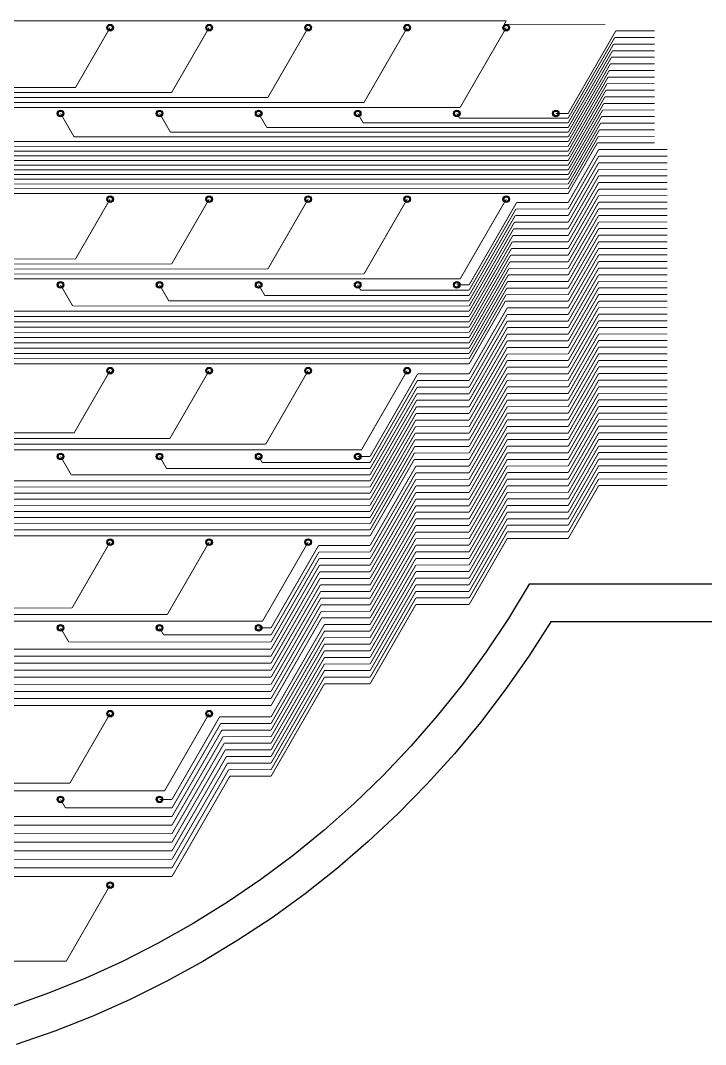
# Model space of a CAD drawing. Header units: metres. Extents: x -54999 to 54999, y -52014 to 54102.
# Drawn here: x 3256 to 10532, y -9892 to 987 of the extents above; entities that cross this region are included whole.
import ezdxf

# ---------------------------------------------------------------- set-up
doc = ezdxf.new("R2010")
doc.units = ezdxf.units.M
for name, color, linetype in [('eDura_outline_ext', 6, 'Continuous'), ('eDura_outline_int', 6, 'Continuous'), ('etch', 3, 'Continuous'), ('metal', 4, 'Continuous')]:
    doc.layers.add(name, color=color, linetype=linetype)

msp = doc.modelspace()

# ---------------------------------------------------------------- linework, layer by layer
at = {"layer": 'eDura_outline_ext'}
msp.add_lwpolyline([(29088, -5400), (8888, -5400), (8888, -5400), (8655, -5767), (8406, -6124), (8142, -6470), (7865, -6805), (7573, -7128), (7269, -7438), (6951, -7736), (6622, -8020), (6280, -8290), (5928, -8545), (5566, -8785), (5194, -9010), (4812, -9220), (4422, -9413), (4025, -9590), (3620, -9750), (3210, -9892)], dxfattribs=at)
at = {"layer": 'eDura_outline_int'}
msp.add_lwpolyline([(28660, -5000), (8660, -5000), (8660, -5000), (8439, -5365), (8202, -5721), (7950, -6066), (7683, -6401), (7403, -6723), (7109, -7033), (6802, -7331), (6482, -7614), (6151, -7884), (5808, -8140), (5455, -8381), (5092, -8606), (4720, -8816), (4339, -9010), (3950, -9187), (3554, -9347), (3151, -9491)], dxfattribs=at)
at = {"layer": 'etch'}
for centre in [(4208, 911), (5260, 911), (6312, 911), (7364, 911), (8416, 911), (3682, 0), (4734, 0), (5786, 0), (6838, 0), (7890, 0), (8942, 0), (4208, -911), (5260, -911), (6312, -911), (7364, -911), (8416, -911), (3682, -1822), (4734, -1822), (5786, -1822), (6838, -1822), (7890, -1822), (4208, -2733), (5260, -2733), (6312, -2733), (7364, -2733), (3682, -3644), (4734, -3644), (5786, -3644), (6838, -3644), (4208, -4555), (5260, -4555), (6312, -4555), (3682, -5466), (4734, -5466), (5786, -5466), (4208, -6377), (5260, -6377), (3682, -7288), (4734, -7288), (4208, -8200)]:
    msp.add_circle(centre, 25, dxfattribs=at)
at = {"layer": 'metal'}
for points in [[(-7405, 982, 10, 10, 0), (8416, 982, 10, 10, 0)], [(8416, 982, 10, 10, 0), (8395, 946, 10, 10, 0)], [(4208, 911, 10, 10, 0), (3841, 275, 10, 10, 0)], [(5260, 911, 10, 10, 0), (4862, 222, 10, 10, 0)], [(6312, 911, 10, 10, 0), (5884, 169, 10, 10, 0)], [(7364, 911, 10, 10, 0), (6905, 116, 10, 10, 0)], [(8416, 911, 10, 10, 0), (7926, 63, 10, 10, 0)], [(8395, 946, 10, 10, 0), (9468, 946, 10, 10, 0)], [(9074, 0, 10, 10, 0), (9579, 876, 10, 10, 0)], [(9579, 876, 10, 10, 0), (9994, 876, 10, 10, 0)], [(9074, -50, 10, 10, 0), (9568, 806, 10, 10, 0)], [(9568, 806, 10, 10, 0), (9994, 806, 10, 10, 0)], [(9074, -100, 10, 10, 0), (9556, 736, 10, 10, 0)], [(9074, -150, 10, 10, 0), (9545, 666, 10, 10, 0)], [(9545, 666, 10, 10, 0), (9994, 666, 10, 10, 0)], [(9556, 736, 10, 10, 0), (9994, 736, 10, 10, 0)], [(9074, -200, 10, 10, 0), (9533, 596, 10, 10, 0)], [(9533, 596, 10, 10, 0), (9994, 596, 10, 10, 0)], [(9074, -250, 10, 10, 0), (9522, 526, 10, 10, 0)], [(9074, -300, 10, 10, 0), (9510, 456, 10, 10, 0)], [(9510, 456, 10, 10, 0), (9994, 456, 10, 10, 0)], [(9522, 526, 10, 10, 0), (9994, 526, 10, 10, 0)], [(9074, -350, 10, 10, 0), (9498, 386, 10, 10, 0)], [(9498, 386, 10, 10, 0), (9994, 386, 10, 10, 0)], [(3841, 275, 10, 10, 0), (-8942, 275, 10, 10, 0)], [(4862, 222, 10, 10, 0), (-8942, 222, 10, 10, 0)], [(9074, -400, 10, 10, 0), (9487, 316, 10, 10, 0)], [(9074, -450, 10, 10, 0), (9475, 246, 10, 10, 0)], [(9475, 246, 10, 10, 0), (9994, 246, 10, 10, 0)], [(9487, 316, 10, 10, 0), (9994, 316, 10, 10, 0)], [(5884, 169, 10, 10, 0), (-8942, 169, 10, 10, 0)], [(6905, 116, 10, 10, 0), (-8942, 116, 10, 10, 0)], [(9074, -500, 10, 10, 0), (9464, 176, 10, 10, 0)], [(9074, -550, 10, 10, 0), (9452, 106, 10, 10, 0)], [(9452, 106, 10, 10, 0), (9994, 106, 10, 10, 0)], [(9464, 176, 10, 10, 0), (9994, 176, 10, 10, 0)], [(7926, 63, 10, 10, 0), (-8942, 63, 10, 10, 0)], [(3682, 0, 10, 10, 0), (3826, -250, 10, 10, 0)], [(4734, 0, 10, 10, 0), (4849, -200, 10, 10, 0)], [(5786, 0, 10, 10, 0), (5873, -150, 10, 10, 0)], [(6838, 0, 10, 10, 0), (6896, -100, 10, 10, 0)], [(7890, 0, 10, 10, 0), (7919, -50, 10, 10, 0)], [(8942, 0, 10, 10, 0), (8942, 0, 10, 10, 0)], [(8942, 0, 10, 10, 0), (9074, 0, 10, 10, 0)], [(9074, -600, 10, 10, 0), (9441, 36, 10, 10, 0)], [(9441, 36, 10, 10, 0), (9994, 36, 10, 10, 0)], [(6896, -100, 10, 10, 0), (9074, -100, 10, 10, 0)], [(7919, -50, 10, 10, 0), (9074, -50, 10, 10, 0)], [(9074, -650, 10, 10, 0), (9429, -34, 10, 10, 0)], [(9074, -700, 10, 10, 0), (9418, -104, 10, 10, 0)], [(9418, -104, 10, 10, 0), (9994, -104, 10, 10, 0)], [(9429, -34, 10, 10, 0), (9994, -34, 10, 10, 0)], [(4849, -200, 10, 10, 0), (9074, -200, 10, 10, 0)], [(5873, -150, 10, 10, 0), (9074, -150, 10, 10, 0)], [(9074, -750, 10, 10, 0), (9406, -174, 10, 10, 0)], [(9406, -174, 10, 10, 0), (9994, -174, 10, 10, 0)], [(2803, -300, 10, 10, 0), (9074, -300, 10, 10, 0)], [(3826, -250, 10, 10, 0), (9074, -250, 10, 10, 0)], [(9074, -800, 10, 10, 0), (9395, -244, 10, 10, 0)], [(9074, -850, 10, 10, 0), (9383, -314, 10, 10, 0)], [(9383, -314, 10, 10, 0), (9994, -314, 10, 10, 0)], [(9395, -244, 10, 10, 0), (9994, -244, 10, 10, 0)], [(757, -400, 10, 10, 0), (9074, -400, 10, 10, 0)], [(1780, -350, 10, 10, 0), (9074, -350, 10, 10, 0)], [(9074, -946, 10, 10, 0), (9398, -384, 10, 10, 0)], [(9398, -384, 10, 10, 0), (10126, -384, 10, 10, 0)], [(-1289, -500, 10, 10, 0), (9074, -500, 10, 10, 0)], [(-266, -450, 10, 10, 0), (9074, -450, 10, 10, 0)], [(9074, -1016, 10, 10, 0), (9398, -454, 10, 10, 0)], [(9074, -1086, 10, 10, 0), (9398, -524, 10, 10, 0)], [(9398, -454, 10, 10, 0), (10126, -454, 10, 10, 0)], [(9398, -524, 10, 10, 0), (10126, -524, 10, 10, 0)], [(-4359, -650, 10, 10, 0), (9074, -650, 10, 10, 0)], [(-3336, -600, 10, 10, 0), (9074, -600, 10, 10, 0)], [(-2312, -550, 10, 10, 0), (9074, -550, 10, 10, 0)], [(9074, -1156, 10, 10, 0), (9398, -594, 10, 10, 0)], [(9398, -594, 10, 10, 0), (10126, -594, 10, 10, 0)], [(-6405, -750, 10, 10, 0), (9074, -750, 10, 10, 0)], [(-5382, -700, 10, 10, 0), (9074, -700, 10, 10, 0)], [(9074, -1226, 10, 10, 0), (9398, -664, 10, 10, 0)], [(9074, -1296, 10, 10, 0), (9398, -734, 10, 10, 0)], [(9398, -664, 10, 10, 0), (10126, -664, 10, 10, 0)], [(9398, -734, 10, 10, 0), (10126, -734, 10, 10, 0)], [(-8451, -850, 10, 10, 0), (9074, -850, 10, 10, 0)], [(-7428, -800, 10, 10, 0), (9074, -800, 10, 10, 0)], [(9074, -1366, 10, 10, 0), (9398, -804, 10, 10, 0)], [(9074, -1436, 10, 10, 0), (9398, -874, 10, 10, 0)], [(9398, -804, 10, 10, 0), (10126, -804, 10, 10, 0)], [(9398, -874, 10, 10, 0), (10126, -874, 10, 10, 0)], [(4208, -911, 10, 10, 0), (3841, -1547, 10, 10, 0)], [(5260, -911, 10, 10, 0), (4862, -1600, 10, 10, 0)], [(6312, -911, 10, 10, 0), (5884, -1653, 10, 10, 0)], [(7364, -911, 10, 10, 0), (6905, -1706, 10, 10, 0)], [(8416, -911, 10, 10, 0), (7926, -1759, 10, 10, 0)], [(8022, -1822, 10, 10, 0), (8527, -946, 10, 10, 0)], [(8527, -946, 10, 10, 0), (9074, -946, 10, 10, 0)], [(9074, -1506, 10, 10, 0), (9398, -944, 10, 10, 0)], [(9074, -946, 10, 10, 0), (9074, -946, 10, 10, 0)], [(9398, -944, 10, 10, 0), (10126, -944, 10, 10, 0)], [(8022, -1878, 10, 10, 0), (8519, -1016, 10, 10, 0)], [(8022, -1934, 10, 10, 0), (8511, -1086, 10, 10, 0)], [(8511, -1086, 10, 10, 0), (9074, -1086, 10, 10, 0)], [(8519, -1016, 10, 10, 0), (9074, -1016, 10, 10, 0)], [(9074, -1576, 10, 10, 0), (9398, -1014, 10, 10, 0)], [(9074, -1016, 10, 10, 0), (9074, -1016, 10, 10, 0)], [(9074, -1646, 10, 10, 0), (9398, -1084, 10, 10, 0)], [(9074, -1086, 10, 10, 0), (9074, -1086, 10, 10, 0)], [(9398, -1014, 10, 10, 0), (10126, -1014, 10, 10, 0)], [(9398, -1084, 10, 10, 0), (10126, -1084, 10, 10, 0)], [(8022, -1990, 10, 10, 0), (8503, -1156, 10, 10, 0)], [(8503, -1156, 10, 10, 0), (9074, -1156, 10, 10, 0)], [(9074, -1716, 10, 10, 0), (9398, -1154, 10, 10, 0)], [(9074, -1156, 10, 10, 0), (9074, -1156, 10, 10, 0)], [(9398, -1154, 10, 10, 0), (10126, -1154, 10, 10, 0)], [(8022, -2046, 10, 10, 0), (8495, -1226, 10, 10, 0)], [(8022, -2102, 10, 10, 0), (8487, -1296, 10, 10, 0)], [(8487, -1296, 10, 10, 0), (9074, -1296, 10, 10, 0)], [(8495, -1226, 10, 10, 0), (9074, -1226, 10, 10, 0)], [(9074, -1786, 10, 10, 0), (9398, -1224, 10, 10, 0)], [(9074, -1226, 10, 10, 0), (9074, -1226, 10, 10, 0)], [(9074, -1856, 10, 10, 0), (9398, -1294, 10, 10, 0)], [(9074, -1296, 10, 10, 0), (9074, -1296, 10, 10, 0)], [(9398, -1224, 10, 10, 0), (10126, -1224, 10, 10, 0)], [(9398, -1294, 10, 10, 0), (10126, -1294, 10, 10, 0)], [(8022, -2158, 10, 10, 0), (8479, -1366, 10, 10, 0)], [(8479, -1366, 10, 10, 0), (9074, -1366, 10, 10, 0)], [(9074, -1926, 10, 10, 0), (9398, -1364, 10, 10, 0)], [(9074, -1366, 10, 10, 0), (9074, -1366, 10, 10, 0)], [(9398, -1364, 10, 10, 0), (10126, -1364, 10, 10, 0)], [(8022, -2214, 10, 10, 0), (8471, -1436, 10, 10, 0)], [(8022, -2270, 10, 10, 0), (8463, -1506, 10, 10, 0)], [(8463, -1506, 10, 10, 0), (9074, -1506, 10, 10, 0)], [(8471, -1436, 10, 10, 0), (9074, -1436, 10, 10, 0)], [(9074, -1996, 10, 10, 0), (9398, -1434, 10, 10, 0)], [(9074, -1436, 10, 10, 0), (9074, -1436, 10, 10, 0)], [(9074, -2066, 10, 10, 0), (9398, -1504, 10, 10, 0)], [(9074, -1506, 10, 10, 0), (9074, -1506, 10, 10, 0)], [(9398, -1434, 10, 10, 0), (10126, -1434, 10, 10, 0)], [(9398, -1504, 10, 10, 0), (10126, -1504, 10, 10, 0)], [(3841, -1547, 10, 10, 0), (-8548, -1547, 10, 10, 0)], [(4862, -1600, 10, 10, 0), (-8548, -1600, 10, 10, 0)], [(8022, -2326, 10, 10, 0), (8455, -1576, 10, 10, 0)], [(8455, -1576, 10, 10, 0), (9074, -1576, 10, 10, 0)], [(9074, -2136, 10, 10, 0), (9398, -1574, 10, 10, 0)], [(9074, -1576, 10, 10, 0), (9074, -1576, 10, 10, 0)], [(9398, -1574, 10, 10, 0), (10126, -1574, 10, 10, 0)], [(5884, -1653, 10, 10, 0), (-8548, -1653, 10, 10, 0)], [(6905, -1706, 10, 10, 0), (-8548, -1706, 10, 10, 0)], [(8022, -2382, 10, 10, 0), (8446, -1646, 10, 10, 0)], [(8022, -2438, 10, 10, 0), (8438, -1716, 10, 10, 0)], [(8438, -1716, 10, 10, 0), (9074, -1716, 10, 10, 0)], [(8446, -1646, 10, 10, 0), (9074, -1646, 10, 10, 0)], [(9074, -2206, 10, 10, 0), (9398, -1644, 10, 10, 0)], [(9074, -1646, 10, 10, 0), (9074, -1646, 10, 10, 0)], [(9074, -2276, 10, 10, 0), (9398, -1714, 10, 10, 0)], [(9074, -1716, 10, 10, 0), (9074, -1716, 10, 10, 0)], [(9398, -1644, 10, 10, 0), (10126, -1644, 10, 10, 0)], [(9398, -1714, 10, 10, 0), (10126, -1714, 10, 10, 0)], [(7926, -1759, 10, 10, 0), (-8548, -1759, 10, 10, 0)], [(3682, -1822, 10, 10, 0), (3811, -2046, 10, 10, 0)], [(4734, -1822, 10, 10, 0), (4831, -1990, 10, 10, 0)], [(5786, -1822, 10, 10, 0), (5851, -1934, 10, 10, 0)], [(6838, -1822, 10, 10, 0), (6870, -1878, 10, 10, 0)], [(7890, -1822, 10, 10, 0), (7890, -1822, 10, 10, 0)], [(7890, -1822, 10, 10, 0), (8022, -1822, 10, 10, 0)], [(8022, -2494, 10, 10, 0), (8430, -1786, 10, 10, 0)], [(8430, -1786, 10, 10, 0), (9074, -1786, 10, 10, 0)], [(9074, -2346, 10, 10, 0), (9398, -1784, 10, 10, 0)], [(9074, -1786, 10, 10, 0), (9074, -1786, 10, 10, 0)], [(9074, -2416, 10, 10, 0), (9398, -1854, 10, 10, 0)], [(9398, -1784, 10, 10, 0), (10126, -1784, 10, 10, 0)], [(9398, -1854, 10, 10, 0), (10126, -1854, 10, 10, 0)], [(5851, -1934, 10, 10, 0), (8022, -1934, 10, 10, 0)], [(6870, -1878, 10, 10, 0), (8022, -1878, 10, 10, 0)], [(8022, -2550, 10, 10, 0), (8422, -1856, 10, 10, 0)], [(8022, -2606, 10, 10, 0), (8414, -1926, 10, 10, 0)], [(8414, -1926, 10, 10, 0), (9074, -1926, 10, 10, 0)], [(8422, -1856, 10, 10, 0), (9074, -1856, 10, 10, 0)], [(9074, -1856, 10, 10, 0), (9074, -1856, 10, 10, 0)], [(9074, -2486, 10, 10, 0), (9398, -1924, 10, 10, 0)], [(9074, -1926, 10, 10, 0), (9074, -1926, 10, 10, 0)], [(9398, -1924, 10, 10, 0), (10126, -1924, 10, 10, 0)], [(3811, -2046, 10, 10, 0), (8022, -2046, 10, 10, 0)], [(4831, -1990, 10, 10, 0), (8022, -1990, 10, 10, 0)], [(8022, -2662, 10, 10, 0), (8406, -1996, 10, 10, 0)], [(8022, -2768, 10, 10, 0), (8427, -2066, 10, 10, 0)], [(8406, -1996, 10, 10, 0), (9074, -1996, 10, 10, 0)], [(8427, -2066, 10, 10, 0), (9074, -2066, 10, 10, 0)], [(9074, -2556, 10, 10, 0), (9398, -1994, 10, 10, 0)], [(9074, -1996, 10, 10, 0), (9074, -1996, 10, 10, 0)], [(9074, -2626, 10, 10, 0), (9398, -2064, 10, 10, 0)], [(9074, -2066, 10, 10, 0), (9074, -2066, 10, 10, 0)], [(9398, -1994, 10, 10, 0), (10126, -1994, 10, 10, 0)], [(9398, -2064, 10, 10, 0), (10126, -2064, 10, 10, 0)], [(1772, -2158, 10, 10, 0), (8022, -2158, 10, 10, 0)], [(2792, -2102, 10, 10, 0), (8022, -2102, 10, 10, 0)], [(8022, -2838, 10, 10, 0), (8427, -2136, 10, 10, 0)], [(8427, -2136, 10, 10, 0), (9074, -2136, 10, 10, 0)], [(9074, -2696, 10, 10, 0), (9398, -2134, 10, 10, 0)], [(9074, -2136, 10, 10, 0), (9074, -2136, 10, 10, 0)], [(9398, -2134, 10, 10, 0), (10126, -2134, 10, 10, 0)], [(-267, -2270, 10, 10, 0), (8022, -2270, 10, 10, 0)], [(752, -2214, 10, 10, 0), (8022, -2214, 10, 10, 0)], [(8022, -2908, 10, 10, 0), (8427, -2206, 10, 10, 0)], [(8022, -2978, 10, 10, 0), (8427, -2276, 10, 10, 0)], [(8427, -2206, 10, 10, 0), (9074, -2206, 10, 10, 0)], [(8427, -2276, 10, 10, 0), (9074, -2276, 10, 10, 0)], [(9074, -2766, 10, 10, 0), (9398, -2204, 10, 10, 0)], [(9074, -2206, 10, 10, 0), (9074, -2206, 10, 10, 0)], [(9074, -2836, 10, 10, 0), (9398, -2274, 10, 10, 0)], [(9074, -2276, 10, 10, 0), (9074, -2276, 10, 10, 0)], [(9398, -2204, 10, 10, 0), (10126, -2204, 10, 10, 0)], [(9398, -2274, 10, 10, 0), (10126, -2274, 10, 10, 0)], [(-2307, -2382, 10, 10, 0), (8022, -2382, 10, 10, 0)], [(-1287, -2326, 10, 10, 0), (8022, -2326, 10, 10, 0)], [(8022, -3048, 10, 10, 0), (8427, -2346, 10, 10, 0)], [(8427, -2346, 10, 10, 0), (9074, -2346, 10, 10, 0)], [(9074, -2906, 10, 10, 0), (9398, -2344, 10, 10, 0)], [(9074, -2346, 10, 10, 0), (9074, -2346, 10, 10, 0)], [(9398, -2344, 10, 10, 0), (10126, -2344, 10, 10, 0)], [(-4346, -2494, 10, 10, 0), (8022, -2494, 10, 10, 0)], [(-3326, -2438, 10, 10, 0), (8022, -2438, 10, 10, 0)], [(8022, -3118, 10, 10, 0), (8427, -2416, 10, 10, 0)], [(8022, -3188, 10, 10, 0), (8427, -2486, 10, 10, 0)], [(8427, -2416, 10, 10, 0), (9074, -2416, 10, 10, 0)], [(8427, -2486, 10, 10, 0), (9074, -2486, 10, 10, 0)], [(9074, -2976, 10, 10, 0), (9398, -2414, 10, 10, 0)], [(9074, -2416, 10, 10, 0), (9074, -2416, 10, 10, 0)], [(9074, -3046, 10, 10, 0), (9398, -2484, 10, 10, 0)], [(9074, -2486, 10, 10, 0), (9074, -2486, 10, 10, 0)], [(9398, -2414, 10, 10, 0), (10126, -2414, 10, 10, 0)], [(9398, -2484, 10, 10, 0), (10126, -2484, 10, 10, 0)], [(-6385, -2606, 10, 10, 0), (8022, -2606, 10, 10, 0)], [(-5366, -2550, 10, 10, 0), (8022, -2550, 10, 10, 0)], [(8022, -3258, 10, 10, 0), (8427, -2556, 10, 10, 0)], [(8427, -2556, 10, 10, 0), (9074, -2556, 10, 10, 0)], [(9074, -3116, 10, 10, 0), (9398, -2554, 10, 10, 0)], [(9074, -2556, 10, 10, 0), (9074, -2556, 10, 10, 0)], [(9398, -2554, 10, 10, 0), (10126, -2554, 10, 10, 0)], [(-7405, -2662, 10, 10, 0), (8022, -2662, 10, 10, 0)], [(8022, -3328, 10, 10, 0), (8427, -2626, 10, 10, 0)], [(8022, -3398, 10, 10, 0), (8427, -2696, 10, 10, 0)], [(8427, -2626, 10, 10, 0), (9074, -2626, 10, 10, 0)], [(8427, -2696, 10, 10, 0), (9074, -2696, 10, 10, 0)], [(9074, -3186, 10, 10, 0), (9398, -2624, 10, 10, 0)], [(9074, -2626, 10, 10, 0), (9074, -2626, 10, 10, 0)], [(9074, -3256, 10, 10, 0), (9398, -2694, 10, 10, 0)], [(9074, -2696, 10, 10, 0), (9074, -2696, 10, 10, 0)], [(9398, -2624, 10, 10, 0), (10126, -2624, 10, 10, 0)], [(9398, -2694, 10, 10, 0), (10126, -2694, 10, 10, 0)], [(4208, -2733, 10, 10, 0), (3827, -3393, 10, 10, 0)], [(5260, -2733, 10, 10, 0), (4844, -3453, 10, 10, 0)], [(6312, -2733, 10, 10, 0), (5862, -3513, 10, 10, 0)], [(7364, -2733, 10, 10, 0), (6879, -3573, 10, 10, 0)], [(6970, -3644, 10, 10, 0), (7475, -2768, 10, 10, 0)], [(7475, -2768, 10, 10, 0), (8022, -2768, 10, 10, 0)], [(8022, -3468, 10, 10, 0), (8427, -2766, 10, 10, 0)], [(8022, -2768, 10, 10, 0), (8022, -2768, 10, 10, 0)], [(8427, -2766, 10, 10, 0), (9074, -2766, 10, 10, 0)], [(9074, -3326, 10, 10, 0), (9398, -2764, 10, 10, 0)], [(9074, -2766, 10, 10, 0), (9074, -2766, 10, 10, 0)], [(9398, -2764, 10, 10, 0), (10126, -2764, 10, 10, 0)], [(6970, -3709, 10, 10, 0), (7472, -2838, 10, 10, 0)], [(6970, -3774, 10, 10, 0), (7470, -2908, 10, 10, 0)], [(7470, -2908, 10, 10, 0), (8022, -2908, 10, 10, 0)], [(7472, -2838, 10, 10, 0), (8022, -2838, 10, 10, 0)], [(8022, -3538, 10, 10, 0), (8427, -2836, 10, 10, 0)], [(8022, -2838, 10, 10, 0), (8022, -2838, 10, 10, 0)], [(8022, -3608, 10, 10, 0), (8427, -2906, 10, 10, 0)], [(8022, -2908, 10, 10, 0), (8022, -2908, 10, 10, 0)], [(8427, -2836, 10, 10, 0), (9074, -2836, 10, 10, 0)], [(8427, -2906, 10, 10, 0), (9074, -2906, 10, 10, 0)], [(9074, -3396, 10, 10, 0), (9398, -2834, 10, 10, 0)], [(9074, -2836, 10, 10, 0), (9074, -2836, 10, 10, 0)], [(9074, -3466, 10, 10, 0), (9398, -2904, 10, 10, 0)], [(9074, -2906, 10, 10, 0), (9074, -2906, 10, 10, 0)], [(9398, -2834, 10, 10, 0), (10126, -2834, 10, 10, 0)], [(9398, -2904, 10, 10, 0), (10126, -2904, 10, 10, 0)], [(6970, -3839, 10, 10, 0), (7467, -2978, 10, 10, 0)], [(6970, -3904, 10, 10, 0), (7464, -3048, 10, 10, 0)], [(7464, -3048, 10, 10, 0), (8022, -3048, 10, 10, 0)], [(7467, -2978, 10, 10, 0), (8022, -2978, 10, 10, 0)], [(8022, -3678, 10, 10, 0), (8427, -2976, 10, 10, 0)], [(8022, -2978, 10, 10, 0), (8022, -2978, 10, 10, 0)], [(8022, -3748, 10, 10, 0), (8427, -3046, 10, 10, 0)], [(8022, -3048, 10, 10, 0), (8022, -3048, 10, 10, 0)], [(8427, -2976, 10, 10, 0), (9074, -2976, 10, 10, 0)], [(8427, -3046, 10, 10, 0), (9074, -3046, 10, 10, 0)], [(9074, -3536, 10, 10, 0), (9398, -2974, 10, 10, 0)], [(9074, -2976, 10, 10, 0), (9074, -2976, 10, 10, 0)], [(9074, -3606, 10, 10, 0), (9398, -3044, 10, 10, 0)], [(9074, -3046, 10, 10, 0), (9074, -3046, 10, 10, 0)], [(9398, -2974, 10, 10, 0), (10126, -2974, 10, 10, 0)], [(9398, -3044, 10, 10, 0), (10126, -3044, 10, 10, 0)], [(6970, -3969, 10, 10, 0), (7461, -3118, 10, 10, 0)], [(7461, -3118, 10, 10, 0), (8022, -3118, 10, 10, 0)], [(8022, -3818, 10, 10, 0), (8427, -3116, 10, 10, 0)], [(8022, -3118, 10, 10, 0), (8022, -3118, 10, 10, 0)], [(8427, -3116, 10, 10, 0), (9074, -3116, 10, 10, 0)], [(9074, -3676, 10, 10, 0), (9398, -3114, 10, 10, 0)], [(9074, -3116, 10, 10, 0), (9074, -3116, 10, 10, 0)], [(9398, -3114, 10, 10, 0), (10126, -3114, 10, 10, 0)], [(6970, -4034, 10, 10, 0), (7458, -3188, 10, 10, 0)], [(6970, -4099, 10, 10, 0), (7455, -3258, 10, 10, 0)], [(7455, -3258, 10, 10, 0), (8022, -3258, 10, 10, 0)], [(7458, -3188, 10, 10, 0), (8022, -3188, 10, 10, 0)], [(8022, -3888, 10, 10, 0), (8427, -3186, 10, 10, 0)], [(8022, -3188, 10, 10, 0), (8022, -3188, 10, 10, 0)], [(8022, -3958, 10, 10, 0), (8427, -3256, 10, 10, 0)], [(8022, -3258, 10, 10, 0), (8022, -3258, 10, 10, 0)], [(8427, -3186, 10, 10, 0), (9074, -3186, 10, 10, 0)], [(8427, -3256, 10, 10, 0), (9074, -3256, 10, 10, 0)], [(9074, -3746, 10, 10, 0), (9398, -3184, 10, 10, 0)], [(9074, -3186, 10, 10, 0), (9074, -3186, 10, 10, 0)], [(9074, -3816, 10, 10, 0), (9398, -3254, 10, 10, 0)], [(9074, -3256, 10, 10, 0), (9074, -3256, 10, 10, 0)], [(9398, -3184, 10, 10, 0), (10126, -3184, 10, 10, 0)], [(9398, -3254, 10, 10, 0), (10126, -3254, 10, 10, 0)], [(6970, -4164, 10, 10, 0), (7452, -3328, 10, 10, 0)], [(7452, -3328, 10, 10, 0), (8022, -3328, 10, 10, 0)], [(8022, -4028, 10, 10, 0), (8427, -3326, 10, 10, 0)], [(8022, -3328, 10, 10, 0), (8022, -3328, 10, 10, 0)], [(8427, -3326, 10, 10, 0), (9074, -3326, 10, 10, 0)], [(9074, -3886, 10, 10, 0), (9398, -3324, 10, 10, 0)], [(9074, -3326, 10, 10, 0), (9074, -3326, 10, 10, 0)], [(9398, -3324, 10, 10, 0), (10126, -3324, 10, 10, 0)], [(3827, -3393, 10, 10, 0), (-7496, -3393, 10, 10, 0)], [(4844, -3453, 10, 10, 0), (-7496, -3453, 10, 10, 0)], [(6970, -4229, 10, 10, 0), (7449, -3398, 10, 10, 0)], [(6970, -4294, 10, 10, 0), (7446, -3468, 10, 10, 0)], [(7446, -3468, 10, 10, 0), (8022, -3468, 10, 10, 0)], [(7449, -3398, 10, 10, 0), (8022, -3398, 10, 10, 0)], [(8022, -4098, 10, 10, 0), (8427, -3396, 10, 10, 0)], [(8022, -3398, 10, 10, 0), (8022, -3398, 10, 10, 0)], [(8022, -4168, 10, 10, 0), (8427, -3466, 10, 10, 0)], [(8022, -3468, 10, 10, 0), (8022, -3468, 10, 10, 0)], [(8427, -3396, 10, 10, 0), (9074, -3396, 10, 10, 0)], [(8427, -3466, 10, 10, 0), (9074, -3466, 10, 10, 0)], [(9074, -3956, 10, 10, 0), (9398, -3394, 10, 10, 0)], [(9074, -3396, 10, 10, 0), (9074, -3396, 10, 10, 0)], [(9074, -4026, 10, 10, 0), (9398, -3464, 10, 10, 0)], [(9074, -3466, 10, 10, 0), (9074, -3466, 10, 10, 0)], [(9398, -3394, 10, 10, 0), (10126, -3394, 10, 10, 0)], [(9398, -3464, 10, 10, 0), (10126, -3464, 10, 10, 0)], [(5862, -3513, 10, 10, 0), (-7496, -3513, 10, 10, 0)], [(6879, -3573, 10, 10, 0), (-7496, -3573, 10, 10, 0)], [(6970, -4359, 10, 10, 0), (7444, -3538, 10, 10, 0)], [(7444, -3538, 10, 10, 0), (8022, -3538, 10, 10, 0)], [(8022, -4238, 10, 10, 0), (8427, -3536, 10, 10, 0)], [(8022, -3538, 10, 10, 0), (8022, -3538, 10, 10, 0)], [(8427, -3536, 10, 10, 0), (9074, -3536, 10, 10, 0)], [(9074, -4096, 10, 10, 0), (9398, -3534, 10, 10, 0)], [(9074, -3536, 10, 10, 0), (9074, -3536, 10, 10, 0)], [(9398, -3534, 10, 10, 0), (10126, -3534, 10, 10, 0)], [(3682, -3644, 10, 10, 0), (3795, -3839, 10, 10, 0)], [(4734, -3644, 10, 10, 0), (4809, -3774, 10, 10, 0)], [(5786, -3644, 10, 10, 0), (5824, -3709, 10, 10, 0)], [(6838, -3644, 10, 10, 0), (6838, -3644, 10, 10, 0)], [(6838, -3644, 10, 10, 0), (6970, -3644, 10, 10, 0)], [(6970, -4424, 10, 10, 0), (7441, -3608, 10, 10, 0)], [(6970, -4489, 10, 10, 0), (7438, -3678, 10, 10, 0)], [(7438, -3678, 10, 10, 0), (8022, -3678, 10, 10, 0)], [(7441, -3608, 10, 10, 0), (8022, -3608, 10, 10, 0)], [(8022, -4308, 10, 10, 0), (8427, -3606, 10, 10, 0)], [(8022, -3608, 10, 10, 0), (8022, -3608, 10, 10, 0)], [(8022, -4378, 10, 10, 0), (8427, -3676, 10, 10, 0)], [(8022, -3678, 10, 10, 0), (8022, -3678, 10, 10, 0)], [(8427, -3606, 10, 10, 0), (9074, -3606, 10, 10, 0)], [(8427, -3676, 10, 10, 0), (9074, -3676, 10, 10, 0)], [(9074, -4166, 10, 10, 0), (9398, -3604, 10, 10, 0)], [(9074, -3606, 10, 10, 0), (9074, -3606, 10, 10, 0)], [(9074, -4236, 10, 10, 0), (9398, -3674, 10, 10, 0)], [(9074, -3676, 10, 10, 0), (9074, -3676, 10, 10, 0)], [(9398, -3604, 10, 10, 0), (10126, -3604, 10, 10, 0)], [(9398, -3674, 10, 10, 0), (10126, -3674, 10, 10, 0)], [(4809, -3774, 10, 10, 0), (6970, -3774, 10, 10, 0)], [(5824, -3709, 10, 10, 0), (6970, -3709, 10, 10, 0)], [(6970, -4590, 10, 10, 0), (7456, -3748, 10, 10, 0)], [(7456, -3748, 10, 10, 0), (8022, -3748, 10, 10, 0)], [(8022, -4448, 10, 10, 0), (8427, -3746, 10, 10, 0)], [(8022, -3748, 10, 10, 0), (8022, -3748, 10, 10, 0)], [(8427, -3746, 10, 10, 0), (9074, -3746, 10, 10, 0)], [(9074, -4306, 10, 10, 0), (9398, -3744, 10, 10, 0)], [(9074, -3746, 10, 10, 0), (9074, -3746, 10, 10, 0)], [(9398, -3744, 10, 10, 0), (10126, -3744, 10, 10, 0)], [(2780, -3904, 10, 10, 0), (6970, -3904, 10, 10, 0)], [(3795, -3839, 10, 10, 0), (6970, -3839, 10, 10, 0)], [(6970, -4660, 10, 10, 0), (7456, -3818, 10, 10, 0)], [(6970, -4730, 10, 10, 0), (7456, -3888, 10, 10, 0)], [(7456, -3818, 10, 10, 0), (8022, -3818, 10, 10, 0)], [(7456, -3888, 10, 10, 0), (8022, -3888, 10, 10, 0)], [(8022, -4518, 10, 10, 0), (8427, -3816, 10, 10, 0)], [(8022, -3818, 10, 10, 0), (8022, -3818, 10, 10, 0)], [(8022, -4588, 10, 10, 0), (8427, -3886, 10, 10, 0)], [(8022, -3888, 10, 10, 0), (8022, -3888, 10, 10, 0)], [(8427, -3816, 10, 10, 0), (9074, -3816, 10, 10, 0)], [(8427, -3886, 10, 10, 0), (9074, -3886, 10, 10, 0)], [(9074, -4376, 10, 10, 0), (9398, -3814, 10, 10, 0)], [(9074, -3816, 10, 10, 0), (9074, -3816, 10, 10, 0)], [(9074, -4446, 10, 10, 0), (9398, -3884, 10, 10, 0)], [(9074, -3886, 10, 10, 0), (9074, -3886, 10, 10, 0)], [(9398, -3814, 10, 10, 0), (10126, -3814, 10, 10, 0)], [(9398, -3884, 10, 10, 0), (10126, -3884, 10, 10, 0)], [(1766, -3969, 10, 10, 0), (6970, -3969, 10, 10, 0)], [(6970, -4800, 10, 10, 0), (7456, -3958, 10, 10, 0)], [(6970, -4870, 10, 10, 0), (7456, -4028, 10, 10, 0)], [(7456, -3958, 10, 10, 0), (8022, -3958, 10, 10, 0)], [(7456, -4028, 10, 10, 0), (8022, -4028, 10, 10, 0)], [(8022, -4658, 10, 10, 0), (8427, -3956, 10, 10, 0)], [(8022, -3958, 10, 10, 0), (8022, -3958, 10, 10, 0)], [(8022, -4728, 10, 10, 0), (8427, -4026, 10, 10, 0)], [(8022, -4028, 10, 10, 0), (8022, -4028, 10, 10, 0)], [(8427, -3956, 10, 10, 0), (9074, -3956, 10, 10, 0)], [(8427, -4026, 10, 10, 0), (9074, -4026, 10, 10, 0)], [(9074, -4516, 10, 10, 0), (9398, -3954, 10, 10, 0)], [(9074, -3956, 10, 10, 0), (9074, -3956, 10, 10, 0)], [(9074, -4026, 10, 10, 0), (9074, -4026, 10, 10, 0)], [(9398, -3954, 10, 10, 0), (10126, -3954, 10, 10, 0)], [(-263, -4099, 10, 10, 0), (6970, -4099, 10, 10, 0)], [(751, -4034, 10, 10, 0), (6970, -4034, 10, 10, 0)], [(6970, -4940, 10, 10, 0), (7456, -4098, 10, 10, 0)], [(7456, -4098, 10, 10, 0), (8022, -4098, 10, 10, 0)], [(8022, -4798, 10, 10, 0), (8427, -4096, 10, 10, 0)], [(8022, -4098, 10, 10, 0), (8022, -4098, 10, 10, 0)], [(8427, -4096, 10, 10, 0), (9074, -4096, 10, 10, 0)], [(9074, -4096, 10, 10, 0), (9074, -4096, 10, 10, 0)], [(-2292, -4229, 10, 10, 0), (6970, -4229, 10, 10, 0)], [(-1278, -4164, 10, 10, 0), (6970, -4164, 10, 10, 0)], [(6970, -5010, 10, 10, 0), (7456, -4168, 10, 10, 0)], [(6970, -5080, 10, 10, 0), (7456, -4238, 10, 10, 0)], [(7456, -4168, 10, 10, 0), (8022, -4168, 10, 10, 0)], [(7456, -4238, 10, 10, 0), (8022, -4238, 10, 10, 0)], [(8022, -4868, 10, 10, 0), (8427, -4166, 10, 10, 0)], [(8022, -4168, 10, 10, 0), (8022, -4168, 10, 10, 0)], [(8022, -4938, 10, 10, 0), (8427, -4236, 10, 10, 0)], [(8022, -4238, 10, 10, 0), (8022, -4238, 10, 10, 0)], [(8427, -4166, 10, 10, 0), (9074, -4166, 10, 10, 0)], [(8427, -4236, 10, 10, 0), (9074, -4236, 10, 10, 0)], [(9074, -4166, 10, 10, 0), (9074, -4166, 10, 10, 0)], [(9074, -4236, 10, 10, 0), (9074, -4236, 10, 10, 0)], [(-3307, -4294, 10, 10, 0), (6970, -4294, 10, 10, 0)], [(6970, -5150, 10, 10, 0), (7456, -4308, 10, 10, 0)], [(7456, -4308, 10, 10, 0), (8022, -4308, 10, 10, 0)], [(8022, -5008, 10, 10, 0), (8427, -4306, 10, 10, 0)], [(8022, -4308, 10, 10, 0), (8022, -4308, 10, 10, 0)], [(8427, -4306, 10, 10, 0), (9074, -4306, 10, 10, 0)], [(9074, -4306, 10, 10, 0), (9074, -4306, 10, 10, 0)], [(-5336, -4424, 10, 10, 0), (6970, -4424, 10, 10, 0)], [(-4321, -4359, 10, 10, 0), (6970, -4359, 10, 10, 0)], [(6970, -5220, 10, 10, 0), (7456, -4378, 10, 10, 0)], [(6970, -5290, 10, 10, 0), (7456, -4448, 10, 10, 0)], [(7456, -4378, 10, 10, 0), (8022, -4378, 10, 10, 0)], [(7456, -4448, 10, 10, 0), (8022, -4448, 10, 10, 0)], [(8022, -5078, 10, 10, 0), (8427, -4376, 10, 10, 0)], [(8022, -4378, 10, 10, 0), (8022, -4378, 10, 10, 0)], [(8022, -5148, 10, 10, 0), (8427, -4446, 10, 10, 0)], [(8022, -4448, 10, 10, 0), (8022, -4448, 10, 10, 0)], [(8427, -4376, 10, 10, 0), (9074, -4376, 10, 10, 0)], [(8427, -4446, 10, 10, 0), (9074, -4446, 10, 10, 0)], [(9074, -4376, 10, 10, 0), (9074, -4376, 10, 10, 0)], [(9074, -4446, 10, 10, 0), (9074, -4446, 10, 10, 0)], [(-6350, -4489, 10, 10, 0), (6970, -4489, 10, 10, 0)], [(4208, -4555, 10, 10, 0), (3804, -5255, 10, 10, 0)], [(5260, -4555, 10, 10, 0), (4815, -5325, 10, 10, 0)], [(6312, -4555, 10, 10, 0), (5827, -5395, 10, 10, 0)], [(6970, -5360, 10, 10, 0), (7456, -4518, 10, 10, 0)], [(7456, -4518, 10, 10, 0), (8022, -4518, 10, 10, 0)], [(8022, -5218, 10, 10, 0), (8427, -4516, 10, 10, 0)], [(8022, -4518, 10, 10, 0), (8022, -4518, 10, 10, 0)], [(8427, -4516, 10, 10, 0), (9074, -4516, 10, 10, 0)], [(9074, -4516, 10, 10, 0), (9074, -4516, 10, 10, 0)], [(5918, -5466, 10, 10, 0), (6423, -4590, 10, 10, 0)], [(5918, -5541, 10, 10, 0), (6426, -4660, 10, 10, 0)], [(6423, -4590, 10, 10, 0), (6970, -4590, 10, 10, 0)], [(6426, -4660, 10, 10, 0), (6970, -4660, 10, 10, 0)], [(6970, -5430, 10, 10, 0), (7456, -4588, 10, 10, 0)], [(6970, -4590, 10, 10, 0), (6970, -4590, 10, 10, 0)], [(6970, -5500, 10, 10, 0), (7456, -4658, 10, 10, 0)], [(6970, -4660, 10, 10, 0), (6970, -4660, 10, 10, 0)], [(7456, -4588, 10, 10, 0), (8022, -4588, 10, 10, 0)], [(7456, -4658, 10, 10, 0), (8022, -4658, 10, 10, 0)], [(8022, -4588, 10, 10, 0), (8022, -4588, 10, 10, 0)], [(8022, -4658, 10, 10, 0), (8022, -4658, 10, 10, 0)], [(5918, -5616, 10, 10, 0), (6429, -4730, 10, 10, 0)], [(6429, -4730, 10, 10, 0), (6970, -4730, 10, 10, 0)], [(6970, -5570, 10, 10, 0), (7456, -4728, 10, 10, 0)], [(6970, -4730, 10, 10, 0), (6970, -4730, 10, 10, 0)], [(7456, -4728, 10, 10, 0), (8022, -4728, 10, 10, 0)], [(8022, -4728, 10, 10, 0), (8022, -4728, 10, 10, 0)], [(5918, -5691, 10, 10, 0), (6432, -4800, 10, 10, 0)], [(5918, -5766, 10, 10, 0), (6435, -4870, 10, 10, 0)], [(6432, -4800, 10, 10, 0), (6970, -4800, 10, 10, 0)], [(6435, -4870, 10, 10, 0), (6970, -4870, 10, 10, 0)], [(6970, -5640, 10, 10, 0), (7456, -4798, 10, 10, 0)], [(6970, -4800, 10, 10, 0), (6970, -4800, 10, 10, 0)], [(6970, -5710, 10, 10, 0), (7456, -4868, 10, 10, 0)], [(6970, -4870, 10, 10, 0), (6970, -4870, 10, 10, 0)], [(7456, -4798, 10, 10, 0), (8022, -4798, 10, 10, 0)], [(7456, -4868, 10, 10, 0), (8022, -4868, 10, 10, 0)], [(8022, -4798, 10, 10, 0), (8022, -4798, 10, 10, 0)], [(8022, -4868, 10, 10, 0), (8022, -4868, 10, 10, 0)], [(5918, -5841, 10, 10, 0), (6438, -4940, 10, 10, 0)], [(6438, -4940, 10, 10, 0), (6970, -4940, 10, 10, 0)], [(6970, -5780, 10, 10, 0), (7456, -4938, 10, 10, 0)], [(6970, -4940, 10, 10, 0), (6970, -4940, 10, 10, 0)], [(6970, -5850, 10, 10, 0), (7456, -5008, 10, 10, 0)], [(7456, -4938, 10, 10, 0), (8022, -4938, 10, 10, 0)], [(7456, -5008, 10, 10, 0), (8022, -5008, 10, 10, 0)], [(8022, -4938, 10, 10, 0), (8022, -4938, 10, 10, 0)], [(8022, -5008, 10, 10, 0), (8022, -5008, 10, 10, 0)], [(5918, -5916, 10, 10, 0), (6441, -5010, 10, 10, 0)], [(5918, -5991, 10, 10, 0), (6444, -5080, 10, 10, 0)], [(6441, -5010, 10, 10, 0), (6970, -5010, 10, 10, 0)], [(6444, -5080, 10, 10, 0), (6970, -5080, 10, 10, 0)], [(6970, -5010, 10, 10, 0), (6970, -5010, 10, 10, 0)], [(6970, -5920, 10, 10, 0), (7456, -5078, 10, 10, 0)], [(6970, -5080, 10, 10, 0), (6970, -5080, 10, 10, 0)], [(7456, -5078, 10, 10, 0), (8022, -5078, 10, 10, 0)], [(8022, -5078, 10, 10, 0), (8022, -5078, 10, 10, 0)], [(5918, -6066, 10, 10, 0), (6446, -5150, 10, 10, 0)], [(5918, -6141, 10, 10, 0), (6449, -5220, 10, 10, 0)], [(6446, -5150, 10, 10, 0), (6970, -5150, 10, 10, 0)], [(6449, -5220, 10, 10, 0), (6970, -5220, 10, 10, 0)], [(6970, -5990, 10, 10, 0), (7456, -5148, 10, 10, 0)], [(6970, -5150, 10, 10, 0), (6970, -5150, 10, 10, 0)], [(6970, -6060, 10, 10, 0), (7456, -5218, 10, 10, 0)], [(6970, -5220, 10, 10, 0), (6970, -5220, 10, 10, 0)], [(7456, -5148, 10, 10, 0), (8022, -5148, 10, 10, 0)], [(7456, -5218, 10, 10, 0), (8022, -5218, 10, 10, 0)], [(8022, -5148, 10, 10, 0), (8022, -5148, 10, 10, 0)], [(8022, -5218, 10, 10, 0), (8022, -5218, 10, 10, 0)], [(3804, -5255, 10, 10, 0), (-6444, -5255, 10, 10, 0)], [(4815, -5325, 10, 10, 0), (-6444, -5325, 10, 10, 0)], [(5918, -6216, 10, 10, 0), (6452, -5290, 10, 10, 0)], [(6452, -5290, 10, 10, 0), (6970, -5290, 10, 10, 0)], [(6970, -5290, 10, 10, 0), (6970, -5290, 10, 10, 0)], [(5827, -5395, 10, 10, 0), (-6444, -5395, 10, 10, 0)], [(5918, -6291, 10, 10, 0), (6455, -5360, 10, 10, 0)], [(5918, -6412, 10, 10, 0), (6485, -5430, 10, 10, 0)], [(6455, -5360, 10, 10, 0), (6970, -5360, 10, 10, 0)], [(6485, -5430, 10, 10, 0), (6970, -5430, 10, 10, 0)], [(6970, -5360, 10, 10, 0), (6970, -5360, 10, 10, 0)], [(6970, -5430, 10, 10, 0), (6970, -5430, 10, 10, 0)], [(3682, -5466, 10, 10, 0), (3769, -5616, 10, 10, 0)], [(4734, -5466, 10, 10, 0), (4777, -5541, 10, 10, 0)], [(4777, -5541, 10, 10, 0), (5918, -5541, 10, 10, 0)], [(5786, -5466, 10, 10, 0), (5786, -5466, 10, 10, 0)], [(5786, -5466, 10, 10, 0), (5918, -5466, 10, 10, 0)], [(5918, -6482, 10, 10, 0), (6485, -5500, 10, 10, 0)], [(6485, -5500, 10, 10, 0), (6970, -5500, 10, 10, 0)], [(6970, -5500, 10, 10, 0), (6970, -5500, 10, 10, 0)], [(3769, -5616, 10, 10, 0), (5918, -5616, 10, 10, 0)], [(5918, -6552, 10, 10, 0), (6485, -5570, 10, 10, 0)], [(5918, -6622, 10, 10, 0), (6485, -5640, 10, 10, 0)], [(6485, -5570, 10, 10, 0), (6970, -5570, 10, 10, 0)], [(6485, -5640, 10, 10, 0), (6970, -5640, 10, 10, 0)], [(6970, -5570, 10, 10, 0), (6970, -5570, 10, 10, 0)], [(6970, -5640, 10, 10, 0), (6970, -5640, 10, 10, 0)], [(1751, -5766, 10, 10, 0), (5918, -5766, 10, 10, 0)], [(2760, -5691, 10, 10, 0), (5918, -5691, 10, 10, 0)], [(5918, -6692, 10, 10, 0), (6485, -5710, 10, 10, 0)], [(6485, -5710, 10, 10, 0), (6970, -5710, 10, 10, 0)], [(6970, -5710, 10, 10, 0), (6970, -5710, 10, 10, 0)], [(743, -5841, 10, 10, 0), (5918, -5841, 10, 10, 0)], [(5918, -6762, 10, 10, 0), (6485, -5780, 10, 10, 0)], [(5918, -6832, 10, 10, 0), (6485, -5850, 10, 10, 0)], [(6485, -5780, 10, 10, 0), (6970, -5780, 10, 10, 0)], [(6485, -5850, 10, 10, 0), (6970, -5850, 10, 10, 0)], [(6970, -5780, 10, 10, 0), (6970, -5780, 10, 10, 0)], [(6970, -5850, 10, 10, 0), (6970, -5850, 10, 10, 0)], [(-266, -5916, 10, 10, 0), (5918, -5916, 10, 10, 0)], [(5918, -6902, 10, 10, 0), (6485, -5920, 10, 10, 0)], [(6485, -5920, 10, 10, 0), (6970, -5920, 10, 10, 0)], [(6970, -5920, 10, 10, 0), (6970, -5920, 10, 10, 0)], [(-2284, -6066, 10, 10, 0), (5918, -6066, 10, 10, 0)], [(-1275, -5991, 10, 10, 0), (5918, -5991, 10, 10, 0)], [(5918, -6972, 10, 10, 0), (6485, -5990, 10, 10, 0)], [(5918, -7042, 10, 10, 0), (6485, -6060, 10, 10, 0)], [(6485, -5990, 10, 10, 0), (6970, -5990, 10, 10, 0)], [(6485, -6060, 10, 10, 0), (6970, -6060, 10, 10, 0)], [(6970, -5990, 10, 10, 0), (6970, -5990, 10, 10, 0)], [(6970, -6060, 10, 10, 0), (6970, -6060, 10, 10, 0)], [(-3292, -6141, 10, 10, 0), (5918, -6141, 10, 10, 0)], [(-5310, -6291, 10, 10, 0), (5918, -6291, 10, 10, 0)], [(-4301, -6216, 10, 10, 0), (5918, -6216, 10, 10, 0)], [(4208, -6377, 10, 10, 0), (3782, -7115, 10, 10, 0)], [(5260, -6377, 10, 10, 0), (4787, -7197, 10, 10, 0)], [(4866, -7288, 10, 10, 0), (5371, -6412, 10, 10, 0)], [(5371, -6412, 10, 10, 0), (5918, -6412, 10, 10, 0)], [(5918, -6412, 10, 10, 0), (5918, -6412, 10, 10, 0)], [(4866, -7379, 10, 10, 0), (5383, -6482, 10, 10, 0)], [(5383, -6482, 10, 10, 0), (5918, -6482, 10, 10, 0)], [(5918, -6482, 10, 10, 0), (5918, -6482, 10, 10, 0)], [(4866, -7470, 10, 10, 0), (5396, -6552, 10, 10, 0)], [(4866, -7561, 10, 10, 0), (5408, -6622, 10, 10, 0)], [(5396, -6552, 10, 10, 0), (5918, -6552, 10, 10, 0)], [(5408, -6622, 10, 10, 0), (5918, -6622, 10, 10, 0)], [(5918, -6552, 10, 10, 0), (5918, -6552, 10, 10, 0)], [(5918, -6622, 10, 10, 0), (5918, -6622, 10, 10, 0)], [(4866, -7652, 10, 10, 0), (5420, -6692, 10, 10, 0)], [(5420, -6692, 10, 10, 0), (5918, -6692, 10, 10, 0)], [(5918, -6692, 10, 10, 0), (5918, -6692, 10, 10, 0)], [(4866, -7743, 10, 10, 0), (5432, -6762, 10, 10, 0)], [(4866, -7834, 10, 10, 0), (5444, -6832, 10, 10, 0)], [(5432, -6762, 10, 10, 0), (5918, -6762, 10, 10, 0)], [(5444, -6832, 10, 10, 0), (5918, -6832, 10, 10, 0)], [(5918, -6762, 10, 10, 0), (5918, -6762, 10, 10, 0)], [(5918, -6832, 10, 10, 0), (5918, -6832, 10, 10, 0)], [(4866, -7925, 10, 10, 0), (5456, -6902, 10, 10, 0)], [(5456, -6902, 10, 10, 0), (5918, -6902, 10, 10, 0)], [(5918, -6902, 10, 10, 0), (5918, -6902, 10, 10, 0)], [(4866, -8016, 10, 10, 0), (5468, -6972, 10, 10, 0)], [(4866, -8107, 10, 10, 0), (5480, -7042, 10, 10, 0)], [(5468, -6972, 10, 10, 0), (5918, -6972, 10, 10, 0)], [(5480, -7042, 10, 10, 0), (5918, -7042, 10, 10, 0)], [(5918, -6972, 10, 10, 0), (5918, -6972, 10, 10, 0)], [(5918, -7042, 10, 10, 0), (5918, -7042, 10, 10, 0)], [(3782, -7115, 10, 10, 0), (-5392, -7115, 10, 10, 0)], [(4787, -7197, 10, 10, 0), (-5392, -7197, 10, 10, 0)], [(3682, -7288, 10, 10, 0), (3735, -7379, 10, 10, 0)], [(4734, -7288, 10, 10, 0), (4734, -7288, 10, 10, 0)], [(4734, -7288, 10, 10, 0), (4866, -7288, 10, 10, 0)], [(3735, -7379, 10, 10, 0), (4866, -7379, 10, 10, 0)], [(2735, -7470, 10, 10, 0), (4866, -7470, 10, 10, 0)], [(1736, -7561, 10, 10, 0), (4866, -7561, 10, 10, 0)], [(736, -7652, 10, 10, 0), (4866, -7652, 10, 10, 0)], [(-1263, -7834, 10, 10, 0), (4866, -7834, 10, 10, 0)], [(-263, -7743, 10, 10, 0), (4866, -7743, 10, 10, 0)], [(-2262, -7925, 10, 10, 0), (4866, -7925, 10, 10, 0)], [(-3262, -8016, 10, 10, 0), (4866, -8016, 10, 10, 0)], [(-4261, -8107, 10, 10, 0), (4866, -8107, 10, 10, 0)], [(4208, -8200, 10, 10, 0), (3742, -9008, 10, 10, 0)], [(3742, -9008, 10, 10, 0), (-4340, -9008, 10, 10, 0)]]:
    msp.add_lwpolyline(points, format="xyseb", dxfattribs=at)
for centre in [(4208, 911), (5260, 911), (6312, 911), (7364, 911), (8416, 911), (3682, 0), (4734, 0), (5786, 0), (6838, 0), (7890, 0), (8942, 0), (4208, -911), (5260, -911), (6312, -911), (7364, -911), (8416, -911), (3682, -1822), (4734, -1822), (5786, -1822), (6838, -1822), (7890, -1822), (4208, -2733), (5260, -2733), (6312, -2733), (7364, -2733), (3682, -3644), (4734, -3644), (5786, -3644), (6838, -3644), (4208, -4555), (5260, -4555), (6312, -4555), (3682, -5466), (4734, -5466), (5786, -5466), (4208, -6377), (5260, -6377), (3682, -7288), (4734, -7288), (4208, -8200)]:
    msp.add_circle(centre, 35, dxfattribs=at)

doc.saveas('drawing.dxf')
